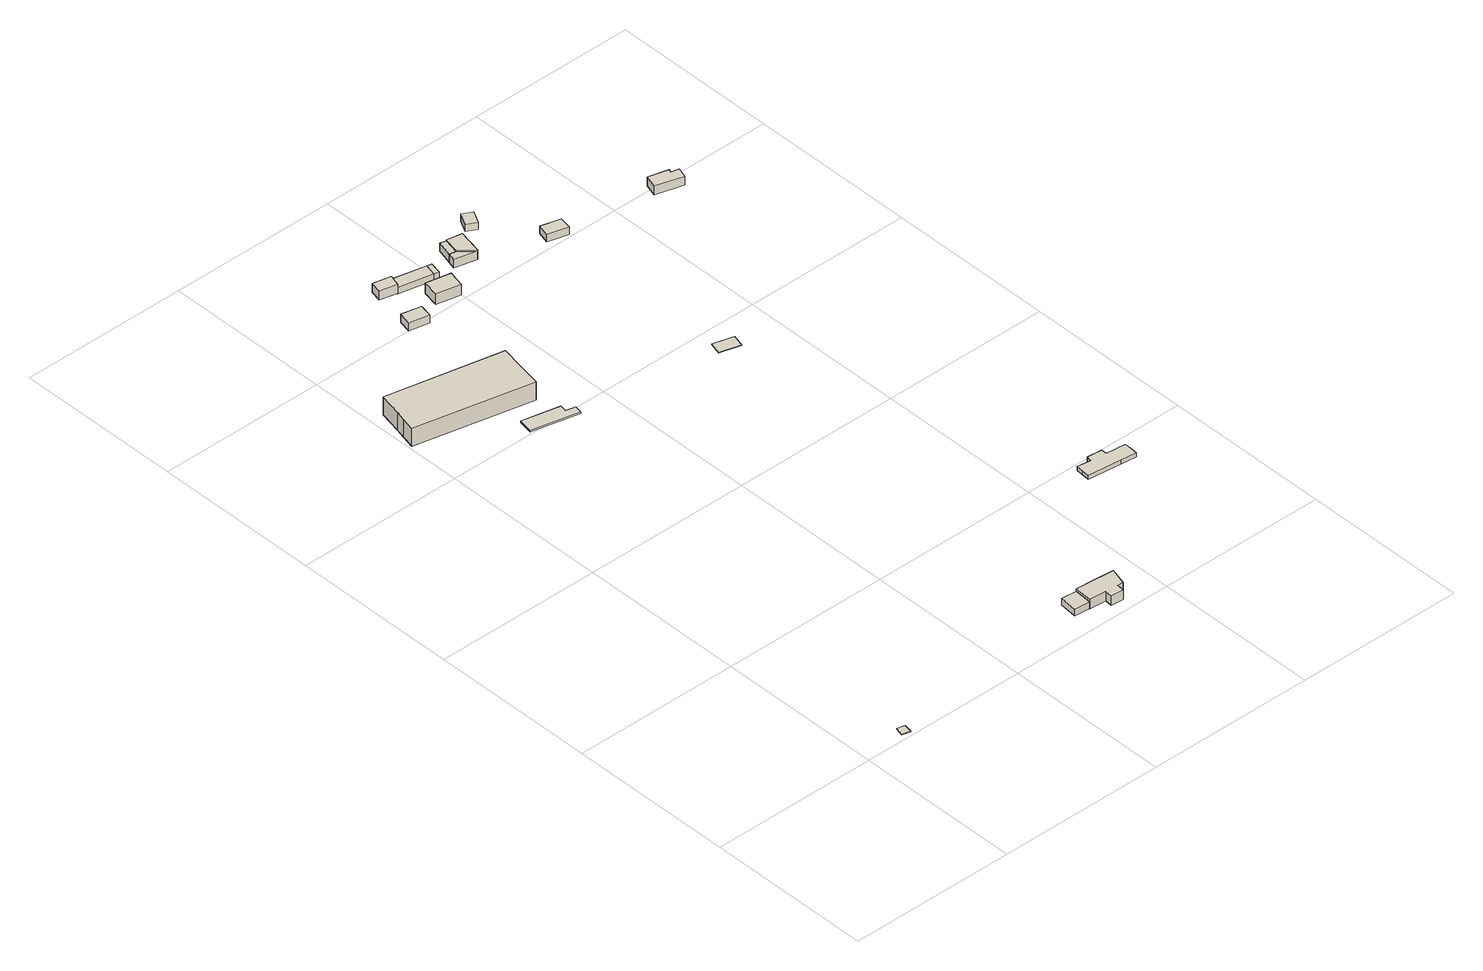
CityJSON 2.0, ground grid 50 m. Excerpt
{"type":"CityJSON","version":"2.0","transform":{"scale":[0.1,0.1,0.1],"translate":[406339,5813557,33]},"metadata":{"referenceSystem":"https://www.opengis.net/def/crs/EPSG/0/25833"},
"CityObjects":{
"building1":{"type":"Building","attributes":{"Gemeindeschluessel":"11000009","BezugspunktDach":"2200","function":"31001_2000","measuredHeight":0.205,"storeysAboveGround":1},"address":[{"country":"Germany","locality":"Berlin","thoroughfareNumber":"36 (5)","thoroughfareName":"Hinter dem Kurpark"}],"geometry":[{"type":"Solid","lod":"1","boundaries":[[[[0,1,2,3]],[[4,5,6,7]],[[4,7,3,2]],[[5,4,2,1]],[[6,5,1,0]],[[7,6,0,3]]]]}]},
"building2":{"type":"Building","attributes":{"Gemeindeschluessel":"11000009","BezugspunktDach":"2200","function":"31001_2724","measuredHeight":6.44,"storeysAboveGround":1},"address":[{"country":"Germany","locality":"Berlin","thoroughfareNumber":"30 (4)","thoroughfareName":"Ravensteiner Promenade"}],"geometry":[{"type":"Solid","lod":"1","boundaries":[[[[8,9,10,11,12,13,14]],[[15,16,17,18,19,20,21]],[[15,21,14,13]],[[16,15,13,12]],[[17,16,12,11]],[[18,17,11,10]],[[19,18,10,9]],[[20,19,9,8]],[[21,20,8,14]]]]}]},
"building3":{"type":"Building","attributes":{"Gemeindeschluessel":"11000009","BezugspunktDach":"2200","function":"31001_2000","measuredHeight":0.498,"storeysAboveGround":1},"address":[{"country":"Germany","locality":"Berlin","thoroughfareNumber":"30 (6)","thoroughfareName":"Ravensteiner Promenade"}],"geometry":[{"type":"Solid","lod":"1","boundaries":[[[[22,23,24,25,26,27]],[[28,29,30,31,32,33]],[[28,33,27,26]],[[29,28,26,25]],[[30,29,25,24]],[[31,30,24,23]],[[32,31,23,22]],[[33,32,22,27]]]]}]},
"building4":{"type":"Building","attributes":{"Gemeindeschluessel":"11000009","BezugspunktDach":"2200","function":"31001_1010","measuredHeight":2.08,"storeysAboveGround":1},"address":[{"country":"Germany","locality":"Berlin","thoroughfareNumber":"36 (4)","thoroughfareName":"Hinter dem Kurpark"}],"geometry":[{"type":"Solid","lod":"1","boundaries":[[[[34,35,36,37]],[[38,39,40,41]],[[38,41,37,36]],[[39,38,36,35]],[[40,39,35,34]],[[41,40,34,37]]]]}]},
"building5":{"type":"Building","attributes":{"Gemeindeschluessel":"11000009","BezugspunktDach":"2200","function":"31001_1010","measuredHeight":4.03,"storeysAboveGround":1},"address":[{"country":"Germany","locality":"Berlin","thoroughfareNumber":"36 (3)","thoroughfareName":"Hinter dem Kurpark"}],"geometry":[{"type":"Solid","lod":"1","boundaries":[[[[42,43,44,45,46,47,48,49,50]],[[51,52,53,54,55,56,57,58,59]],[[51,59,50,49]],[[52,51,49,48]],[[53,52,48,47]],[[54,53,47,46]],[[55,54,46,45]],[[56,55,45,44]],[[57,56,44,43]],[[58,57,43,42]],[[59,58,42,50]]]]}]},
"building6":{"type":"Building","attributes":{"Gemeindeschluessel":"11000009","BezugspunktDach":"2200","function":"31001_1312","measuredHeight":2.61,"storeysAboveGround":1},"address":[{"country":"Germany","locality":"Berlin","thoroughfareNumber":"27 (4)","thoroughfareName":"Ravensteiner Promenade"}],"geometry":[{"type":"Solid","lod":"1","boundaries":[[[[60,61,62,63]],[[64,65,66,67]],[[64,67,63,62]],[[65,64,62,61]],[[66,65,61,60]],[[67,66,60,63]]]]}]},
"building7":{"type":"Building","attributes":{"Gemeindeschluessel":"11000009","BezugspunktDach":"2200","function":"51009_1610","measuredHeight":3.16,"storeysAboveGround":0},"address":[{"country":"Germany","locality":"Berlin"}],"geometry":[{"type":"Solid","lod":"1","boundaries":[[[[68,69,70,71]],[[72,73,74,75]],[[72,75,71,70]],[[73,72,70,69]],[[74,73,69,68]],[[75,74,68,71]]]]}]},
"building8":{"type":"Building","attributes":{"Gemeindeschluessel":"11000009","BezugspunktDach":"2200","function":"31001_2000","measuredHeight":2.11,"storeysAboveGround":1},"address":[{"country":"Germany","locality":"Berlin","thoroughfareNumber":"26 (2)","thoroughfareName":"Ravensteiner Promenade"}],"geometry":[{"type":"Solid","lod":"1","boundaries":[[[[76,77,78,79]],[[80,81,82,83]],[[80,83,79,78]],[[81,80,78,77]],[[82,81,77,76]],[[83,82,76,79]]]]}]},
"building9":{"type":"Building","attributes":{"Gemeindeschluessel":"11000009","BezugspunktDach":"2200","function":"31001_1312","measuredHeight":3.47,"storeysAboveGround":1},"address":[{"country":"Germany","locality":"Berlin","thoroughfareNumber":"27 (5)","thoroughfareName":"Ravensteiner Promenade"}],"geometry":[{"type":"Solid","lod":"1","boundaries":[[[[84,85,86,87,88]],[[89,90,91,92,93]],[[89,93,88,87]],[[90,89,87,86]],[[91,90,86,85]],[[92,91,85,84]],[[93,92,84,88]]]]}]},
"building10":{"type":"Building","attributes":{"Gemeindeschluessel":"11000009","BezugspunktDach":"2200","function":"51009_1610","measuredHeight":2.21,"storeysAboveGround":0},"address":[{"country":"Germany","locality":"Berlin"}],"geometry":[{"type":"Solid","lod":"1","boundaries":[[[[94,95,77,76]],[[96,97,98,99]],[[96,99,76,77]],[[97,96,77,95]],[[98,97,95,94]],[[99,98,94,76]]]]}]},
"building11":{"type":"Building","attributes":{"Gemeindeschluessel":"11000009","BezugspunktDach":"2200","function":"51009_1610","measuredHeight":2.54,"storeysAboveGround":0},"address":[{"country":"Germany","locality":"Berlin"}],"geometry":[{"type":"Solid","lod":"1","boundaries":[[[[100,101,102,103]],[[104,105,106,107]],[[104,107,103,102]],[[105,104,102,101]],[[106,105,101,100]],[[107,106,100,103]]]]}]},
"building12":{"type":"Building","attributes":{"Gemeindeschluessel":"11000009","function":"31001_1010"},"address":[{"country":"Germany","locality":"Berlin","thoroughfareNumber":"26 (1)","thoroughfareName":"Ravensteiner Promenade"}],"children":["building12-1","building12-2"]},
"building12-1":{"type":"BuildingPart","attributes":{"BezugspunktDach":"2200","measuredHeight":3.23,"storeysAboveGround":1},"parents":["building12"],"geometry":[{"type":"MultiSurface","lod":"1","boundaries":[[[108,109,110,111]],[[105,112,113,106]],[[105,106,111,110]],[[112,105,110,109]],[[113,112,109,108]],[[114,115,116,108,111]],[[106,113,116,115,114]]]}]},
"building12-2":{"type":"BuildingPart","attributes":{"BezugspunktDach":"2200","measuredHeight":2.63,"storeysAboveGround":1},"parents":["building12"],"geometry":[{"type":"Solid","lod":"1","boundaries":[[[[116,115,117,118]],[[107,106,113,119]],[[107,119,118,117]],[[106,107,117,115]],[[119,113,116,118]],[[113,106,115,116]]]]}]},
"building13":{"type":"Building","attributes":{"Gemeindeschluessel":"11000009","BezugspunktDach":"2200","function":"31001_2000","measuredHeight":0.131,"storeysAboveGround":1},"address":[{"country":"Germany","locality":"Berlin","thoroughfareNumber":"30 (7)","thoroughfareName":"Ravensteiner Promenade"}],"geometry":[{"type":"Solid","lod":"1","boundaries":[[[[120,121,122,123]],[[124,125,126,127]],[[124,127,123,122]],[[125,124,122,121]],[[126,125,121,120]],[[127,126,120,123]]]]}]},
"building14":{"type":"Building","attributes":{"Gemeindeschluessel":"11000009","BezugspunktDach":"2200","function":"31001_1312","measuredHeight":2.27,"storeysAboveGround":1},"address":[{"country":"Germany","locality":"Berlin","thoroughfareNumber":"25 (12)","thoroughfareName":"Ravensteiner Promenade"}],"geometry":[{"type":"Solid","lod":"1","boundaries":[[[[128,129,130,131]],[[132,133,134,135]],[[132,135,131,130]],[[133,132,130,129]],[[134,133,129,128]],[[135,134,128,131]]]]}]},
"building15":{"type":"Building","attributes":{"Gemeindeschluessel":"11000009","BezugspunktDach":"2200","function":"31001_1312","measuredHeight":2.48,"storeysAboveGround":1},"address":[{"country":"Germany","locality":"Berlin","thoroughfareNumber":"37","thoroughfareName":"Hinter dem Kurpark"}],"geometry":[{"type":"Solid","lod":"1","boundaries":[[[[136,137,138,139,140,141,142,143,144,145,146]],[[147,148,149,150,151,152,153,154,155,156,157]],[[147,157,146,145]],[[148,147,145,144]],[[149,148,144,143]],[[150,149,143,142]],[[151,150,142,141]],[[152,151,141,140]],[[153,152,140,139]],[[154,153,139,138]],[[155,154,138,137]],[[156,155,137,136]],[[157,156,136,146]]]]}]},
"building16":{"type":"Building","attributes":{"Gemeindeschluessel":"11000009","BezugspunktDach":"2200","function":"31001_1312","measuredHeight":2.34,"storeysAboveGround":1},"address":[{"country":"Germany","locality":"Berlin","thoroughfareNumber":"25 (18)","thoroughfareName":"Ravensteiner Promenade"}],"geometry":[{"type":"Solid","lod":"1","boundaries":[[[[158,159,160,161]],[[162,163,164,165]],[[162,165,161,160]],[[163,162,160,159]],[[164,163,159,158]],[[165,164,158,161]]]]}]},
"building17":{"type":"Building","attributes":{"Gemeindeschluessel":"11000009","BezugspunktDach":"2200","function":"31001_1312","measuredHeight":2.73,"storeysAboveGround":1},"address":[{"country":"Germany","locality":"Berlin","thoroughfareNumber":"25 (19)","thoroughfareName":"Ravensteiner Promenade"}],"geometry":[{"type":"Solid","lod":"1","boundaries":[[[[166,167,168,169,170,171]],[[172,173,174,175,176,177]],[[172,177,171,170]],[[173,172,170,169]],[[174,173,169,168]],[[175,174,168,167]],[[176,175,167,166]],[[177,176,166,171]]]]}]}
},
"vertices":[
[146,5,19],[151,31,19],[128,37,19],[121,11,19],[128,37,17],[151,31,17],[146,5,17],[121,11,17],
[350,1582,74],[364,1652,74],[378,1723,74],[35,1795,74],[19,1726,74],[12,1696,74],[3,1657,74],[12,1696,17],[19,1726,17],[35,1795,17],[378,1723,17],[364,1652,17],[350,1582,17],[3,1657,17],
[395,1469,21],[400,1492,21],[371,1499,21],[375,1519,21],[264,1544,21],[255,1501,21],[264,1544,16],[375,1519,16],[371,1499,16],[400,1492,16],[395,1469,16],[255,1501,16],
[793,56,41],[797,109,41],[752,113,41],[747,60,41],[752,113,20],[797,109,20],[793,56,20],[747,60,20],
[844,52,49],[842,30,49],[879,27,49],[881,49,49],[898,48,49],[913,99,49],[855,104,49],[797,109,49],[793,56,49],[797,109,19],[855,104,19],[913,99,19],[898,48,19],[881,49,19],[879,27,19],[842,30,19],[844,52,19],[793,56,19],
[356,1974,50],[364,2012,50],[306,2024,50],[297,1986,50],[306,2024,24],[364,2012,24],[356,1974,24],[297,1986,24],
[374,2109,56],[384,2143,56],[331,2154,56],[323,2121,56],[331,2154,28],[384,2143,28],[374,2109,28],[323,2121,28],
[475,2087,47],[483,2122,47],[384,2143,47],[374,2109,47],[384,2143,26],[483,2122,26],[475,2087,26],[374,2109,26],
[486,1999,60],[491,2024,60],[497,2048,60],[424,2063,60],[414,2014,60],[424,2063,27],[497,2048,27],[491,2024,27],[486,1999,27],[414,2014,27],
[490,2084,47],[497,2118,47],[483,2122,25],[497,2118,25],[490,2084,25],[475,2087,25],
[573,2112,48],[584,2159,48],[566,2164,48],[553,2116,48],[566,2164,23],[584,2159,23],[573,2112,23],[553,2116,23],
[613,2077,52],[629,2150,52],[584,2159,52],[573,2112,52],[629,2150,23],[613,2077,23],[573,2112,32],[573,2112,49],[613,2077,49],
[553,2116,49],[547,2092,49],[547,2092,23],
[865,1393,19],[875,1430,19],[814,1447,19],[804,1410,19],[814,1447,18],[875,1430,18],[865,1393,18],[804,1410,18],
[694,2162,45],[713,2200,45],[684,2216,45],[664,2178,45],[684,2216,22],[713,2200,22],[694,2162,22],[664,2178,22],
[1243,427,22],[1289,422,22],[1291,443,22],[1292,465,22],[1233,471,22],[1234,488,22],[1189,492,22],[1187,476,22],[1146,482,22],[1145,460,22],[1143,438,22],[1145,460,9],[1146,482,9],[1187,476,9],[1189,492,9],[1234,488,9],[1233,471,9],[1292,465,9],[1291,443,9],[1289,422,9],[1243,427,9],[1143,438,9],
[855,2007,34],[862,2043,34],[804,2058,34],[795,2023,34],[804,2058,10],[862,2043,10],[855,2007,10],[795,2023,10],
[1193,1953,40],[1202,1983,40],[1178,1989,40],[1182,1998,40],[1123,2014,40],[1111,1976,40],[1123,2014,12],[1182,1998,12],[1178,1989,12],[1202,1983,12],[1193,1953,12],[1111,1976,12]
]}
